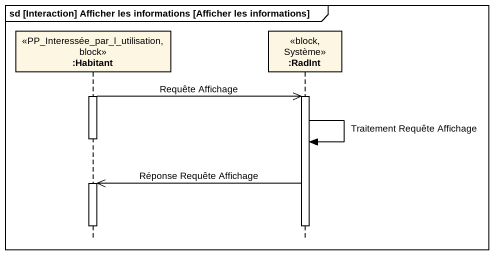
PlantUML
@startuml
mainframe sd [Interaction] Afficher les informations [Afficher les informations]
hide footbox
participant ":Habitant" as Habitant <<PP_Interessée_par_l_utilisation, block>>
participant ":RadInt" as RadInt <<block, Système>>

activate Habitant
Habitant ->> RadInt : Requête Affichage
activate RadInt
deactivate Habitant
RadInt -> RadInt : Traitement Requête Affichage
RadInt ->> Habitant : Réponse Requête Affichage
activate Habitant
deactivate RadInt
deactivate Habitant
@enduml
